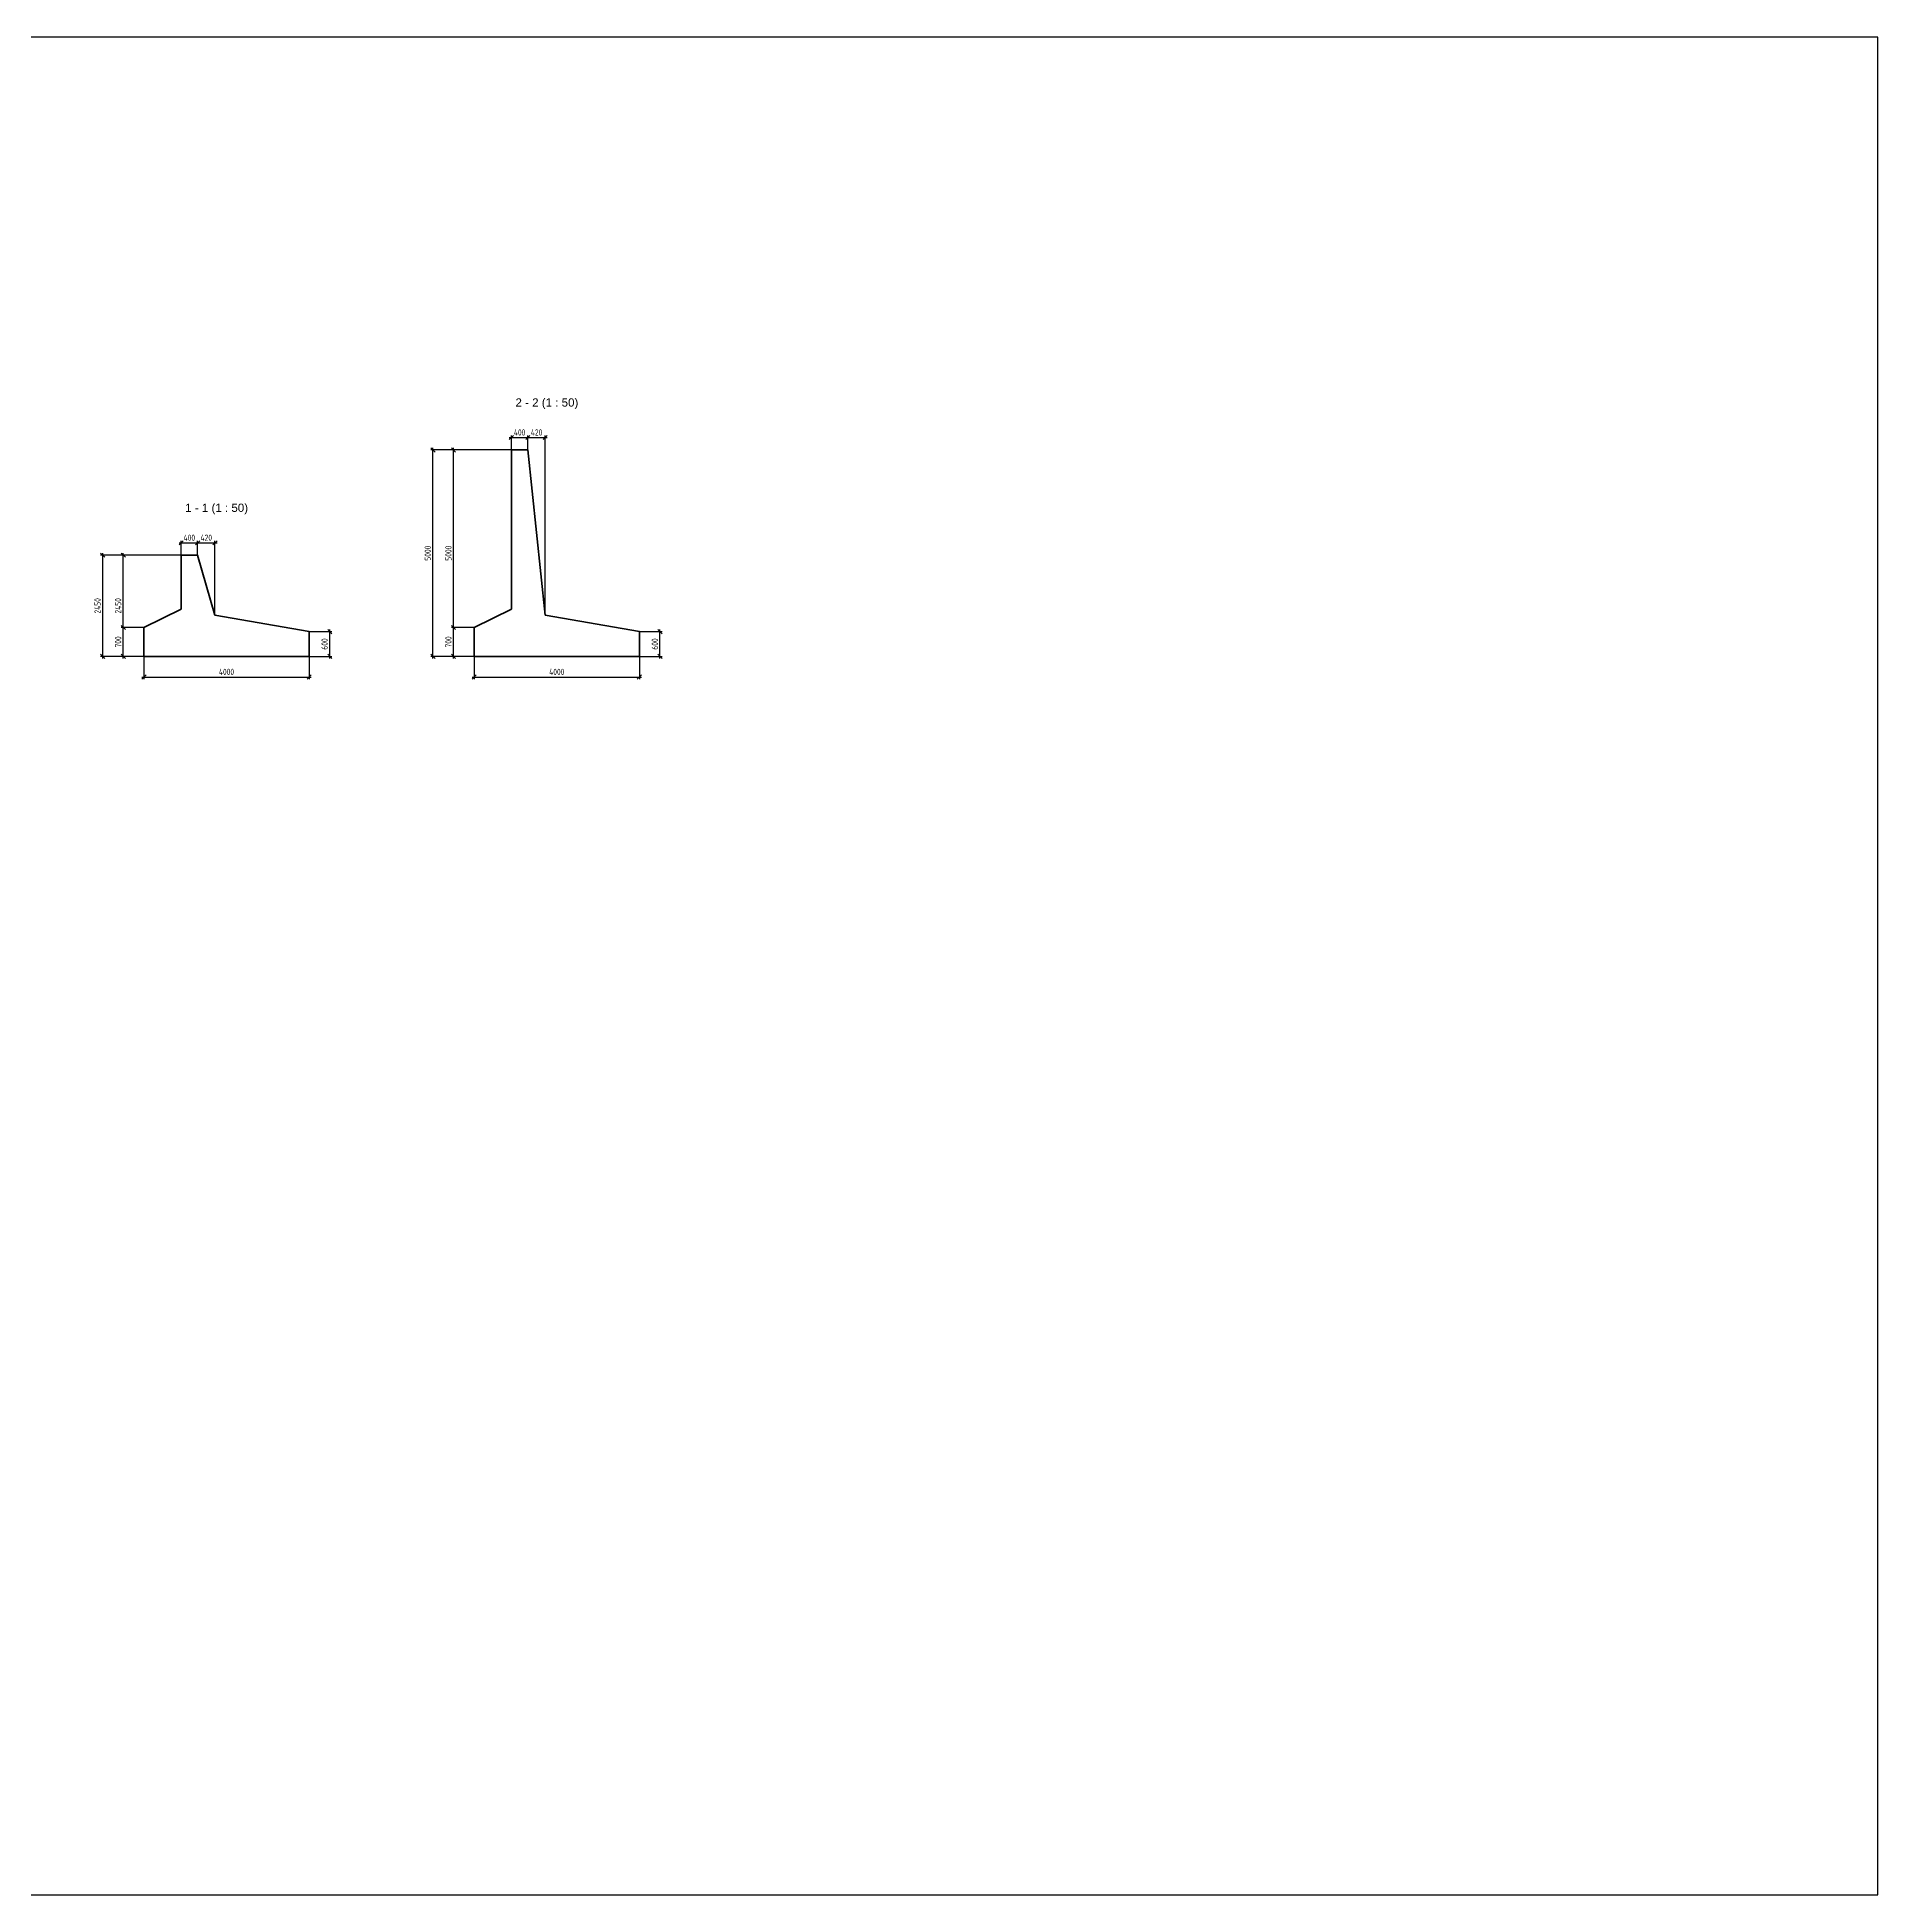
# Model space of a CAD drawing. Header units: millimetres. Extents: x -5073 to 1141180, y -2035460 to 62336.
# Drawn here: x 368911 to 413498, y -30000 to 15000 of the extents above; entities that cross this region are included whole.
import ezdxf

# ---------------------------------------------------------------- set-up
doc = ezdxf.new("R2010")
doc.units = ezdxf.units.MM
doc.layers.add('Contur', color=40, linetype='Continuous', lineweight=40)
doc.layers.add('Notes', color=1, linetype='Continuous', plot=False)
doc.layers.add('Size', color=142, linetype='Continuous')
doc.layers.add('Text_B', color=11, linetype='Continuous')
doc.styles.add('RS0.7', font='romans.shx', dxfattribs={"width": 0.7})
doc.styles.get("Standard").update_dxf_attribs({"font": 'arial.ttf'})
doc.dimstyles.new('LIN50', dxfattribs={"dimscale": 50, "dimtxt": 3, "dimasz": 2, "dimexe": 1, "dimexo": 0, "dimgap": 1, "dimtad": 1, "dimdec": 1, "dimrnd": 1, "dimzin": 9, "dimdsep": 46, "dimtxsty": 'RS0.7', "dimblk1": 'OBLIQUE', "dimblk2": 'OBLIQUE', "dimsah": 1, "dimcen": 2, "dimdle": 1, "dimclrd": 256, "dimclre": 256, "dimclrt": 7, "dimazin": 2, "dimtfac": 2.5, "dimtdec": 1, "dimtmove": 0, "dimatfit": 3, "dimfxl": 1, "dimtolj": 1, "dimtzin": 12, "dimlwd": -1, "dimlwe": -1, "dimarcsym": 0})

# ---------------------------------------------------------------- blocks, each defined once
blk = doc.blocks.new('_Oblique')
at = {"color": 0, "lineweight": -2}
blk.add_line((-0.5, -0.5), (0.5, 0.5), dxfattribs=at)
blk = doc.blocks.new('*D162')
at = {"layer": 'Defpoints', "color": 0, "transparency": 16777216}
for p in [(370998, 2450), (372398, 2450), (371498, 0)]:
    blk.add_point(p, dxfattribs=at)
at = {"layer": 'Size', "transparency": 16777216}
for p, q in [((372398, 2450), (370948, 2450)), ((370998, -50), (370998, 2500)), ((371498, 0), (370948, 0))]:
    blk.add_line(p, q, dxfattribs=at)
at = {"layer": 'Size', "transparency": 16777216, "xscale": 100, "yscale": 100, "zscale": 100}
for p, rotation in [((370998, 2450), 90), ((370998, 0), 270)]:
    blk.add_blockref('_Oblique', p, dxfattribs=dict(at, rotation=rotation))
at = {"layer": 'Size', "color": 7, "transparency": 16777216, "insert": (370873, 1225), "char_height": 150, "attachment_point": 5, "rotation": 90, "style": 'RS0.7'}
blk.add_mtext('\\A1;2450', dxfattribs=at)
blk = doc.blocks.new('*D163')
at = {"layer": 'Defpoints', "color": 0, "transparency": 16777216}
for p in [(371498, 0), (375498, 0), (375498, -500)]:
    blk.add_point(p, dxfattribs=at)
at = {"layer": 'Size', "transparency": 16777216}
for p, q in [((371498, 0), (371498, -550)), ((375498, 0), (375498, -550)), ((371448, -500), (375548, -500))]:
    blk.add_line(p, q, dxfattribs=at)
at = {"layer": 'Size', "transparency": 16777216, "xscale": 100, "yscale": 100, "zscale": 100, "rotation": 180}
blk.add_blockref('_Oblique', (371498, -500), dxfattribs=at)
at = {"layer": 'Size', "transparency": 16777216, "xscale": 100, "yscale": 100, "zscale": 100}
blk.add_blockref('_Oblique', (375498, -500), dxfattribs=at)
at = {"layer": 'Size', "color": 7, "transparency": 16777216, "insert": (373498, -375), "char_height": 150, "attachment_point": 5, "style": 'RS0.7'}
blk.add_mtext('\\A1;4000', dxfattribs=at)
blk = doc.blocks.new('*D164')
at = {"layer": 'Defpoints', "color": 0, "transparency": 16777216}
for p in [(378998, 5000), (380398, 5000), (379498, 0)]:
    blk.add_point(p, dxfattribs=at)
at = {"layer": 'Size', "transparency": 16777216}
for p, q in [((380398, 5000), (378948, 5000)), ((378998, -50), (378998, 5050)), ((379498, 0), (378948, 0))]:
    blk.add_line(p, q, dxfattribs=at)
at = {"layer": 'Size', "transparency": 16777216, "xscale": 100, "yscale": 100, "zscale": 100}
for p, rotation in [((378998, 5000), 90), ((378998, 0), 270)]:
    blk.add_blockref('_Oblique', p, dxfattribs=dict(at, rotation=rotation))
at = {"layer": 'Size', "color": 7, "transparency": 16777216, "insert": (378873, 2500), "char_height": 150, "attachment_point": 5, "rotation": 90, "style": 'RS0.7'}
blk.add_mtext('\\A1;5000', dxfattribs=at)
blk = doc.blocks.new('*D165')
at = {"layer": 'Defpoints', "color": 0, "transparency": 16777216}
for p in [(370498, 2450), (372398, 2450), (371498, 0)]:
    blk.add_point(p, dxfattribs=at)
at = {"layer": 'Size', "transparency": 16777216}
for p, q in [((372398, 2450), (370448, 2450)), ((370498, -50), (370498, 2500)), ((371498, 0), (370448, 0))]:
    blk.add_line(p, q, dxfattribs=at)
at = {"layer": 'Size', "transparency": 16777216, "xscale": 100, "yscale": 100, "zscale": 100}
for p, rotation in [((370498, 2450), 90), ((370498, 0), 270)]:
    blk.add_blockref('_Oblique', p, dxfattribs=dict(at, rotation=rotation))
at = {"layer": 'Size', "color": 7, "transparency": 16777216, "insert": (370373, 1225), "char_height": 150, "attachment_point": 5, "rotation": 90, "style": 'RS0.7'}
blk.add_mtext('\\A1;2450', dxfattribs=at)
blk = doc.blocks.new('*D166')
at = {"layer": 'Defpoints', "color": 0, "transparency": 16777216}
for p in [(370998, 700), (371498, 700), (371498, 0)]:
    blk.add_point(p, dxfattribs=at)
at = {"layer": 'Size', "transparency": 16777216}
for p, q in [((371498, 700), (370948, 700)), ((370998, -50), (370998, 750)), ((371498, 0), (370948, 0))]:
    blk.add_line(p, q, dxfattribs=at)
at = {"layer": 'Size', "transparency": 16777216, "xscale": 100, "yscale": 100, "zscale": 100}
for p, rotation in [((370998, 700), 90), ((370998, 0), 270)]:
    blk.add_blockref('_Oblique', p, dxfattribs=dict(at, rotation=rotation))
at = {"layer": 'Size', "color": 7, "transparency": 16777216, "insert": (370873, 350), "char_height": 150, "attachment_point": 5, "rotation": 90, "style": 'RS0.7'}
blk.add_mtext('\\A1;700', dxfattribs=at)
blk = doc.blocks.new('*D167')
at = {"layer": 'Defpoints', "color": 0, "transparency": 16777216}
for p in [(372798, 2750), (372398, 2450), (372798, 2450)]:
    blk.add_point(p, dxfattribs=at)
at = {"layer": 'Size', "transparency": 16777216}
for p, q in [((372348, 2750), (372848, 2750)), ((372398, 2450), (372398, 2800)), ((372798, 2450), (372798, 2800))]:
    blk.add_line(p, q, dxfattribs=at)
at = {"layer": 'Size', "transparency": 16777216, "xscale": 100, "yscale": 100, "zscale": 100, "rotation": 180}
blk.add_blockref('_Oblique', (372398, 2750), dxfattribs=at)
at = {"layer": 'Size', "transparency": 16777216, "xscale": 100, "yscale": 100, "zscale": 100}
blk.add_blockref('_Oblique', (372798, 2750), dxfattribs=at)
at = {"layer": 'Size', "color": 7, "transparency": 16777216, "insert": (372598, 2875), "char_height": 150, "attachment_point": 5, "style": 'RS0.7'}
blk.add_mtext('\\A1;400', dxfattribs=at)
blk = doc.blocks.new('*D168')
at = {"layer": 'Defpoints', "color": 0, "transparency": 16777216}
for p in [(373218, 2750), (372798, 2450), (373218, 1000)]:
    blk.add_point(p, dxfattribs=at)
at = {"layer": 'Size', "transparency": 16777216}
for p, q in [((372748, 2750), (373268, 2750)), ((372798, 2450), (372798, 2800)), ((373218, 1000), (373218, 2800))]:
    blk.add_line(p, q, dxfattribs=at)
at = {"layer": 'Size', "transparency": 16777216, "xscale": 100, "yscale": 100, "zscale": 100, "rotation": 180}
blk.add_blockref('_Oblique', (372798, 2750), dxfattribs=at)
at = {"layer": 'Size', "transparency": 16777216, "xscale": 100, "yscale": 100, "zscale": 100}
blk.add_blockref('_Oblique', (373218, 2750), dxfattribs=at)
at = {"layer": 'Size', "color": 7, "transparency": 16777216, "insert": (373008, 2875), "char_height": 150, "attachment_point": 5, "style": 'RS0.7'}
blk.add_mtext('\\A1;420', dxfattribs=at)
blk = doc.blocks.new('*D169')
at = {"layer": 'Defpoints', "color": 0, "transparency": 16777216}
for p in [(375498, 600), (375998, 600), (375498, 0)]:
    blk.add_point(p, dxfattribs=at)
at = {"layer": 'Size', "transparency": 16777216}
for p, q in [((375498, 600), (376048, 600)), ((375998, -50), (375998, 650)), ((375498, 0), (376048, 0))]:
    blk.add_line(p, q, dxfattribs=at)
at = {"layer": 'Size', "transparency": 16777216, "xscale": 100, "yscale": 100, "zscale": 100}
for p, rotation in [((375998, 600), 90), ((375998, 0), 270)]:
    blk.add_blockref('_Oblique', p, dxfattribs=dict(at, rotation=rotation))
at = {"layer": 'Size', "color": 7, "transparency": 16777216, "insert": (375873, 300), "char_height": 150, "attachment_point": 5, "rotation": 90, "style": 'RS0.7'}
blk.add_mtext('\\A1;600', dxfattribs=at)
blk = doc.blocks.new('*D170')
at = {"layer": 'Defpoints', "color": 0, "transparency": 16777216}
for p in [(378498, 5000), (380398, 5000), (379498, 0)]:
    blk.add_point(p, dxfattribs=at)
at = {"layer": 'Size', "transparency": 16777216}
for p, q in [((380398, 5000), (378448, 5000)), ((378498, -50), (378498, 5050)), ((379498, 0), (378448, 0))]:
    blk.add_line(p, q, dxfattribs=at)
at = {"layer": 'Size', "transparency": 16777216, "xscale": 100, "yscale": 100, "zscale": 100}
for p, rotation in [((378498, 5000), 90), ((378498, 0), 270)]:
    blk.add_blockref('_Oblique', p, dxfattribs=dict(at, rotation=rotation))
at = {"layer": 'Size', "color": 7, "transparency": 16777216, "insert": (378373, 2500), "char_height": 150, "attachment_point": 5, "rotation": 90, "style": 'RS0.7'}
blk.add_mtext('\\A1;5000', dxfattribs=at)
blk = doc.blocks.new('*D171')
at = {"layer": 'Defpoints', "color": 0, "transparency": 16777216}
for p in [(378998, 700), (379498, 700), (379498, 0)]:
    blk.add_point(p, dxfattribs=at)
at = {"layer": 'Size', "transparency": 16777216}
for p, q in [((379498, 700), (378948, 700)), ((378998, -50), (378998, 750)), ((379498, 0), (378948, 0))]:
    blk.add_line(p, q, dxfattribs=at)
at = {"layer": 'Size', "transparency": 16777216, "xscale": 100, "yscale": 100, "zscale": 100}
for p, rotation in [((378998, 700), 90), ((378998, 0), 270)]:
    blk.add_blockref('_Oblique', p, dxfattribs=dict(at, rotation=rotation))
at = {"layer": 'Size', "color": 7, "transparency": 16777216, "insert": (378873, 350), "char_height": 150, "attachment_point": 5, "rotation": 90, "style": 'RS0.7'}
blk.add_mtext('\\A1;700', dxfattribs=at)
blk = doc.blocks.new('*D172')
at = {"layer": 'Defpoints', "color": 0, "transparency": 16777216}
for p in [(379498, 0), (383498, 0), (383498, -500)]:
    blk.add_point(p, dxfattribs=at)
at = {"layer": 'Size', "transparency": 16777216}
for p, q in [((379498, 0), (379498, -550)), ((383498, 0), (383498, -550)), ((379448, -500), (383548, -500))]:
    blk.add_line(p, q, dxfattribs=at)
at = {"layer": 'Size', "transparency": 16777216, "xscale": 100, "yscale": 100, "zscale": 100, "rotation": 180}
blk.add_blockref('_Oblique', (379498, -500), dxfattribs=at)
at = {"layer": 'Size', "transparency": 16777216, "xscale": 100, "yscale": 100, "zscale": 100}
blk.add_blockref('_Oblique', (383498, -500), dxfattribs=at)
at = {"layer": 'Size', "color": 7, "transparency": 16777216, "insert": (381498, -375), "char_height": 150, "attachment_point": 5, "style": 'RS0.7'}
blk.add_mtext('\\A1;4000', dxfattribs=at)
blk = doc.blocks.new('*D173')
at = {"layer": 'Defpoints', "color": 0, "transparency": 16777216}
for p in [(380398, 5000), (380798, 5300), (380798, 5000)]:
    blk.add_point(p, dxfattribs=at)
at = {"layer": 'Size', "transparency": 16777216}
for p, q in [((380348, 5300), (380848, 5300)), ((380398, 5000), (380398, 5350)), ((380798, 5000), (380798, 5350))]:
    blk.add_line(p, q, dxfattribs=at)
at = {"layer": 'Size', "transparency": 16777216, "xscale": 100, "yscale": 100, "zscale": 100, "rotation": 180}
blk.add_blockref('_Oblique', (380398, 5300), dxfattribs=at)
at = {"layer": 'Size', "transparency": 16777216, "xscale": 100, "yscale": 100, "zscale": 100}
blk.add_blockref('_Oblique', (380798, 5300), dxfattribs=at)
at = {"layer": 'Size', "color": 7, "transparency": 16777216, "insert": (380598, 5425), "char_height": 150, "attachment_point": 5, "style": 'RS0.7'}
blk.add_mtext('\\A1;400', dxfattribs=at)
blk = doc.blocks.new('*D174')
at = {"layer": 'Defpoints', "color": 0, "transparency": 16777216}
for p in [(380798, 5000), (381218, 5300), (381218, 1000)]:
    blk.add_point(p, dxfattribs=at)
at = {"layer": 'Size', "transparency": 16777216}
for p, q in [((380748, 5300), (381268, 5300)), ((380798, 5000), (380798, 5350)), ((381218, 1000), (381218, 5350))]:
    blk.add_line(p, q, dxfattribs=at)
at = {"layer": 'Size', "transparency": 16777216, "xscale": 100, "yscale": 100, "zscale": 100, "rotation": 180}
blk.add_blockref('_Oblique', (380798, 5300), dxfattribs=at)
at = {"layer": 'Size', "transparency": 16777216, "xscale": 100, "yscale": 100, "zscale": 100}
blk.add_blockref('_Oblique', (381218, 5300), dxfattribs=at)
at = {"layer": 'Size', "color": 7, "transparency": 16777216, "insert": (381008, 5425), "char_height": 150, "attachment_point": 5, "style": 'RS0.7'}
blk.add_mtext('\\A1;420', dxfattribs=at)
blk = doc.blocks.new('*D175')
at = {"layer": 'Defpoints', "color": 0, "transparency": 16777216}
for p in [(383498, 600), (383998, 600), (383498, 0)]:
    blk.add_point(p, dxfattribs=at)
at = {"layer": 'Size', "transparency": 16777216}
for p, q in [((383498, 600), (384048, 600)), ((383998, -50), (383998, 650)), ((383498, 0), (384048, 0))]:
    blk.add_line(p, q, dxfattribs=at)
at = {"layer": 'Size', "transparency": 16777216, "xscale": 100, "yscale": 100, "zscale": 100}
for p, rotation in [((383998, 600), 90), ((383998, 0), 270)]:
    blk.add_blockref('_Oblique', p, dxfattribs=dict(at, rotation=rotation))
at = {"layer": 'Size', "color": 7, "transparency": 16777216, "insert": (383873, 300), "char_height": 150, "attachment_point": 5, "rotation": 90, "style": 'RS0.7'}
blk.add_mtext('\\A1;600', dxfattribs=at)

msp = doc.modelspace()

# ---------------------------------------------------------------- linework, layer by layer
at = {"layer": 'Contur'}
for p, q in [((380397.84, 1145), (380397.84, 5000)), ((380397.84, 5000), (380797.84, 5000)), ((380797.84, 5000), (381217.84, 1000)), ((372397.84, 1145), (372397.84, 2450)), ((372397.84, 2450), (372797.84, 2450)), ((372797.84, 2450), (373217.84, 1000)), ((371497.84, 700), (372397.84, 1145)), ((373217.84, 1000), (375497.84, 600)), ((379497.84, 700), (380397.84, 1145)), ((381217.84, 1000), (383497.84, 600)), ((371497.84, 0), (371497.84, 700)), ((375497.84, 600), (375497.84, 0)), ((379497.84, 0), (379497.84, 700)), ((383497.84, 600), (383497.84, 0)), ((375497.84, 0), (371497.84, 0)), ((383497.84, 0), (379497.84, 0))]:
    msp.add_line(p, q, dxfattribs=at)
at = {"layer": 'Notes'}
for p, q in [((413497.84, 15000), (344697.84, 15000)), ((413497.84, -30000), (413497.84, 15000)), ((344697.84, -30000), (413497.84, -30000))]:
    msp.add_line(p, q, dxfattribs=at)

# ---------------------------------------------------------------- texts
at = {"layer": 'Text_B', "char_height": 200, "attachment_point": 1}
for s, insert in [('2 - 2 (1 : 50)', (380497.84, 6250)), ('1 - 1 (1 : 50)', (372497.84, 3700))]:
    msp.add_mtext(s, dxfattribs=dict(at, insert=insert))

# ---------------------------------------------------------------- dimensions: what is measured, and where the dimension line sits
at = {"layer": 'Size'}
for base, p1, p2, angle, picture, middle in [((380797.84, 5300), (380397.84, 5000), (380797.84, 5000), 180, '*D173', (380597.84, 5425)), ((381217.84, 5300), (380797.84, 5000), (381217.84, 1000), 180, '*D174', (381007.84, 5425)), ((378497.84, 5000), (379497.84, 0), (380397.84, 5000), 90, '*D170', (378372.84, 2500)), ((378997.84, 5000), (379497.84, 0), (380397.84, 5000), 90, '*D164', (378872.84, 2500)), ((372797.84, 2750), (372397.84, 2450), (372797.84, 2450), 180, '*D167', (372597.84, 2875)), ((373217.84, 2750), (372797.84, 2450), (373217.84, 1000), 180, '*D168', (373007.84, 2875)), ((370497.84, 2450), (371497.84, 0), (372397.84, 2450), 90, '*D165', (370372.84, 1225)), ((370997.84, 2450), (371497.84, 0), (372397.84, 2450), 90, '*D162', (370872.84, 1225)), ((370997.84, 700), (371497.84, 0), (371497.84, 700), 90, '*D166', (370872.84, 350)), ((375997.84, 600), (375497.84, 0), (375497.84, 600), 270, '*D169', (375872.84, 300)), ((378997.84, 700), (379497.84, 0), (379497.84, 700), 90, '*D171', (378872.84, 350)), ((383997.84, 600), (383497.84, 0), (383497.84, 600), 270, '*D175', (383872.84, 300))]:
    dim = msp.add_linear_dim(base=base, p1=p1, p2=p2, angle=angle, dimstyle='LIN50', dxfattribs=at)
    dim.commit()
    dim.dimension.update_dxf_attribs({"geometry": picture, "text_midpoint": middle})
for base, p1, p2, picture, middle in [((375497.84, -500), (371497.84, 0), (375497.84, 0), '*D163', (373497.84, -375)), ((383497.84, -500), (379497.84, 0), (383497.84, 0), '*D172', (381497.84, -375))]:
    dim = msp.add_linear_dim(base=base, p1=p1, p2=p2, dimstyle='LIN50', dxfattribs=at)
    dim.commit()
    dim.dimension.update_dxf_attribs({"geometry": picture, "text_midpoint": middle})

doc.saveas('drawing.dxf')
